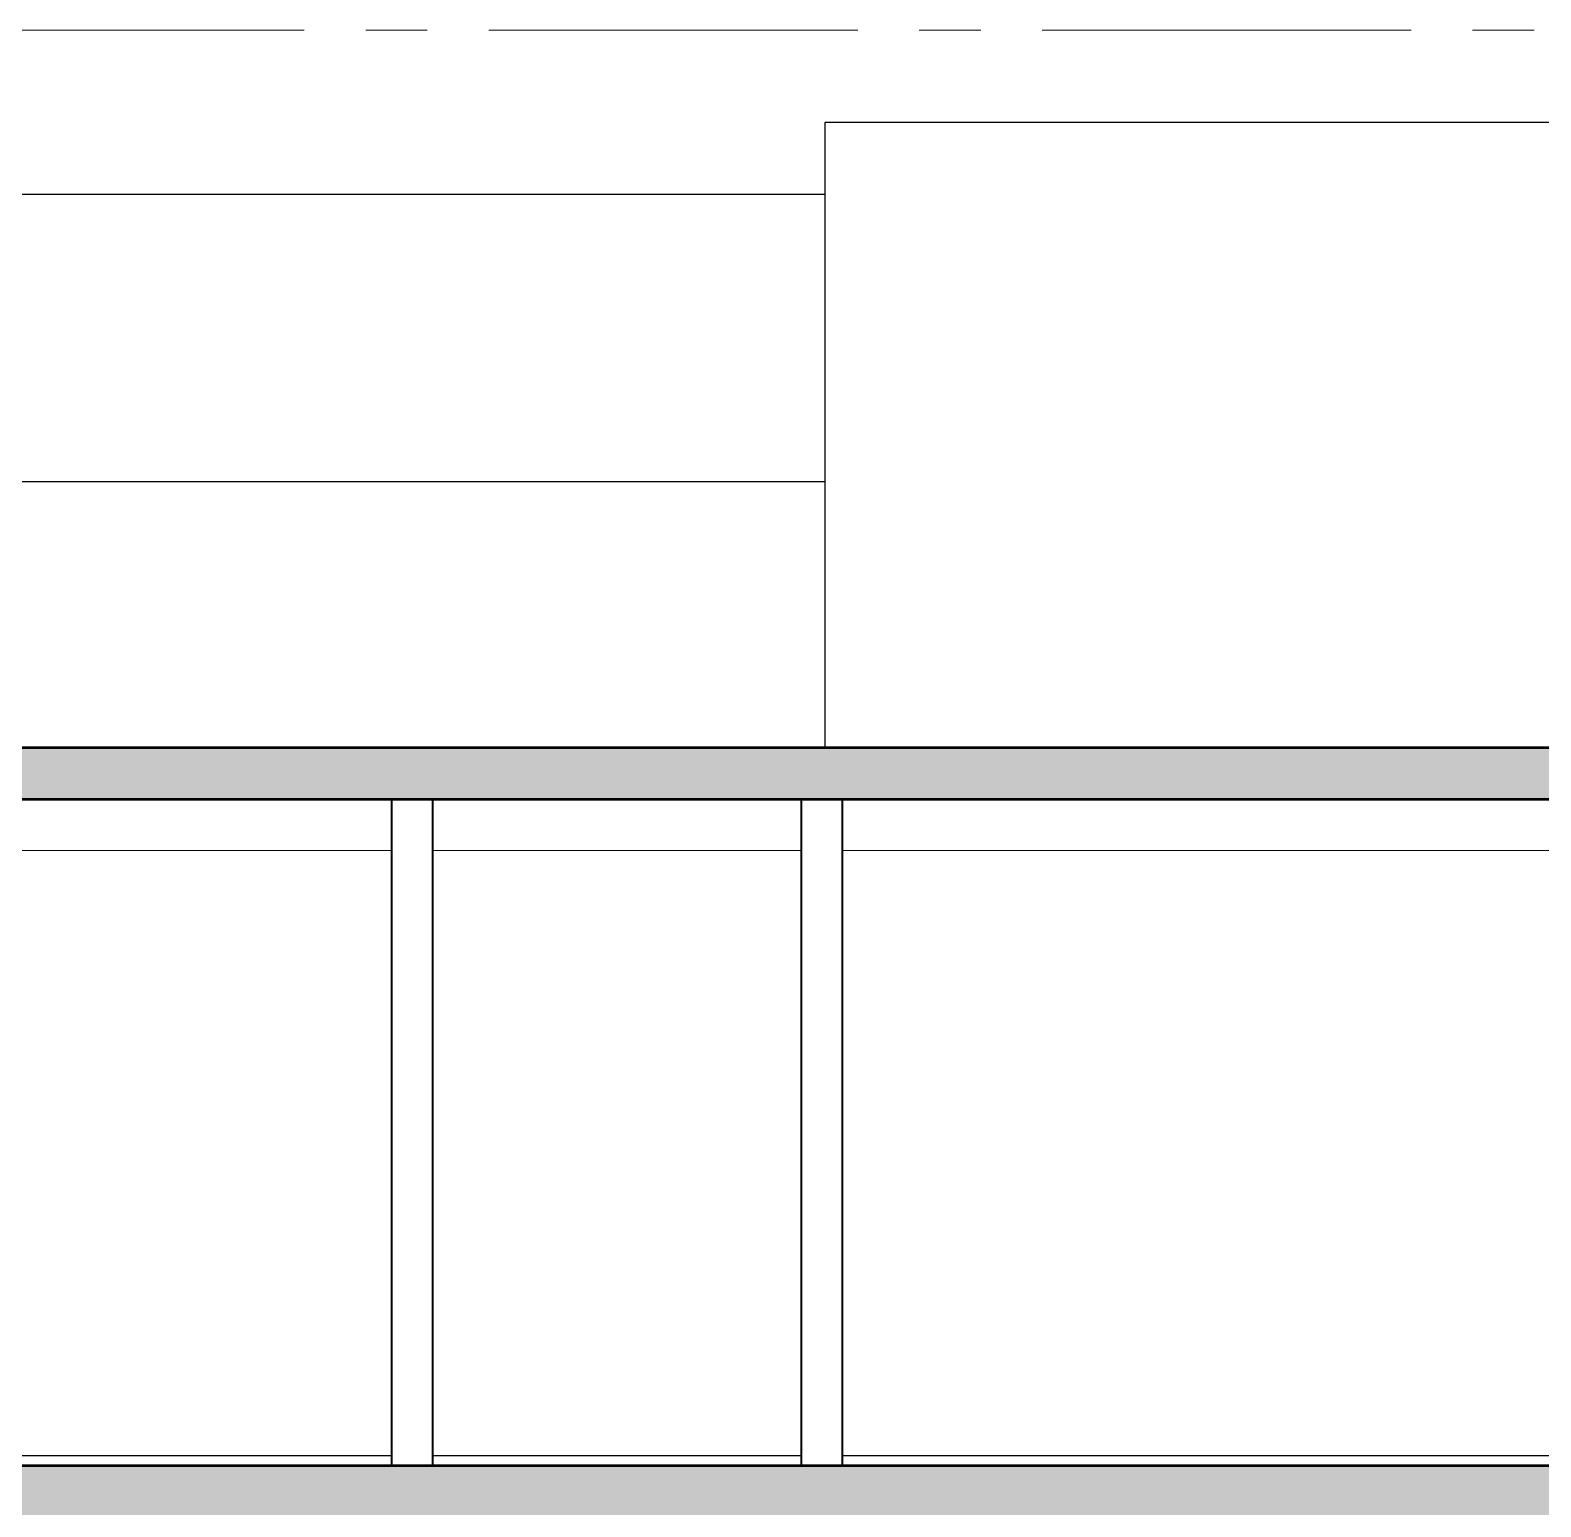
# Model space of a CAD drawing. Header units: millimetres. Extents: x 573003 to 1294762, y -9906 to 413061.
# Drawn here: x 666254 to 673623, y 148276 to 155476 of the extents above; entities that cross this region are included whole.
import ezdxf

# ---------------------------------------------------------------- set-up
doc = ezdxf.new("R2010")
doc.units = ezdxf.units.MM
doc.header["$MEASUREMENT"] = 0
doc.linetypes.add('IMPORT-CE', pattern=[135, 90, -15, 15, -15])
for name, color, linetype in [('A-ELEV-13FINE', 8, 'Continuous'), ('A-STRUCT-OTLN', 3, 'Continuous'), ('A-WALL-PATT', 251, 'Continuous')]:
    doc.layers.add(name, color=color, linetype=linetype)
for name, color, linetype, lineweight in [('KT-Net cat', 1, 'Continuous', 40), ('KT-Net cot', 2, 'Continuous', 50), ('KT-Net manh', 251, 'Continuous', 13), ('KT-Net thay', 7, 'Continuous', 25), ('KT-Net truc', 18, 'Continuous', 15)]:
    doc.layers.add(name, color=color, linetype=linetype, lineweight=lineweight)

# ---------------------------------------------------------------- blocks, each defined once
blk = doc.blocks.new('Apart Typ Floor')
at = {"layer": 'A-WALL-PATT'}
h = blk.add_hatch(color=256, dxfattribs=at)
h.dxf.hatch_style = 1
h.paths.add_polyline_path([(-900, 200), (-1100, 200), (-1100, -800), (-900, -800), (-900, -150), (0, -150), (0, -800), (300, -800), (300, -250), (20700, -250), (20700, -800), (21000, -800), (21000, -150), (21900, -150), (21900, -800), (22100, -800), (22100, 200), (21900, 200), (21900, 0), (-900, 0)])
at = {"layer": 'A-ELEV-13FINE'}
for points in [[(0, 50), (9400, 50)], [(9600, 50), (11400, 50)], [(11600, 50), (21050, 50), (21050, -150)]]:
    blk.add_lwpolyline(points, dxfattribs=at)
at = {"layer": 'A-STRUCT-OTLN'}
blk.add_lwpolyline([(0, 0), (21000, 0), (21000, -150)], dxfattribs=at)
at = {"layer": 'KT-Net cat'}
for points in [[(9400, 3250), (9400, 0)], [(9600, 3250), (9600, 0)], [(11400, 3250), (11400, 0)], [(11600, 3250), (11600, 0)]]:
    blk.add_lwpolyline(points, dxfattribs=at)
at = {"layer": 'KT-Net cot'}
blk.add_lwpolyline([(-900, 200), (-1100, 200), (-1100, -800), (-900, -800), (-900, -150), (0, -150), (0, -800), (300, -800), (300, -250), (20700, -250), (20700, -800), (21000, -800), (21000, -150), (21900, -150), (21900, -800), (22100, -800), (22100, 200), (21900, 200), (21900, 0), (-900, 0)], close=True, dxfattribs=at)
at = {"layer": 'KT-Net manh', "ltscale": 1500}
for p, q in [((300, 3000), (9400, 3000)), ((9600, 3000), (11400, 3000)), ((11600, 3000), (20700, 3000))]:
    blk.add_line(p, q, dxfattribs=at)

msp = doc.modelspace()

# ---------------------------------------------------------------- hatches: boundary and pattern name
at = {"layer": 'A-WALL-PATT'}
h = msp.add_hatch(color=256, dxfattribs=at)
h.dxf.hatch_style = 1
h.paths.add_polyline_path([(679615.5, 151825.6), (680515.5, 151825.6), (680515.5, 151175.6), (680715.5, 151175.6), (680715.5, 152175.6), (680515.5, 152175.6), (680515.5, 151975.6), (657515.5, 151975.6), (657515.5, 151175.6), (657715.5, 151175.6), (657715.5, 151825.6), (658615.5, 151825.6), (658615.5, 151175.6), (658915.5, 151175.6), (658915.5, 151725.6), (679315.5, 151725.6), (679315.5, 151175.6), (679615.5, 151175.6)])

# ---------------------------------------------------------------- linework, layer by layer
at = {"layer": 'A-ELEV-13FINE', "elevation": 0}
msp.add_lwpolyline([(657590.5, 154675.6), (670130.5, 154675.6)], dxfattribs=at)
at = {"layer": 'KT-Net cot', "elevation": 0}
msp.add_lwpolyline([(679615.5, 151825.6), (680515.5, 151825.6), (680515.5, 151175.6), (680715.5, 151175.6), (680715.5, 152175.6), (680515.5, 152175.6), (680515.5, 151975.6), (657515.5, 151975.6), (657515.5, 151175.6), (657715.5, 151175.6), (657715.5, 151825.6), (658615.5, 151825.6), (658615.5, 151175.6), (658915.5, 151175.6), (658915.5, 151725.6), (679315.5, 151725.6), (679315.5, 151175.6), (679615.5, 151175.6), (679615.5, 151825.6)], dxfattribs=at)
at = {"layer": 'KT-Net thay'}
for p, q in [((679730.5, 155025.6, 0), (670130.5, 155025.6, 0)), ((670130.5, 155025.6, 0), (670130.5, 151975.6, 0))]:
    msp.add_line(p, q, dxfattribs=at)
at = {"layer": 'KT-Net thay', "elevation": 0}
msp.add_lwpolyline([(666082.4, 153275.6), (670130.5, 153275.6)], dxfattribs=at)
at = {"layer": 'KT-Net truc', "linetype": 'IMPORT-CE', "ltscale": 20}
for p, q in [((573990.5, 155475.6, 0), (690764.9, 155475.6, 0)), ((573990.5, 151975.6, 0), (690764.9, 151975.6, 0)), ((573990.5, 148475.6, 0), (690764.9, 148475.6, 0))]:
    msp.add_line(p, q, dxfattribs=at)

# ---------------------------------------------------------------- block references
at = {"layer": 'KT-Net cot'}
msp.add_blockref('Apart Typ Floor', (658615.5, 148475.6, 0), dxfattribs=at)

doc.saveas('drawing.dxf')
